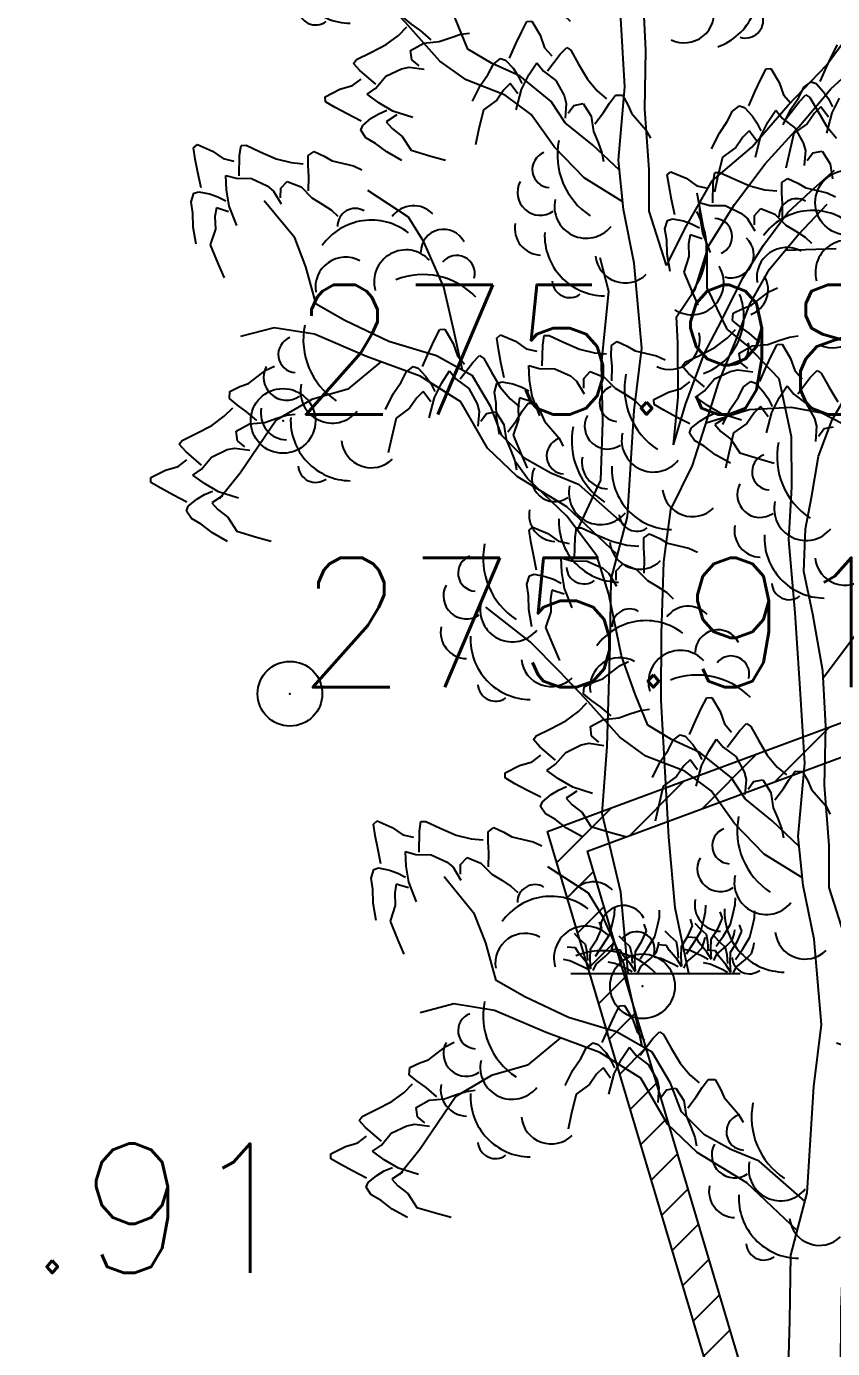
# Model space of a CAD drawing. Header units: millimetres. Extents: x 524954 to 526204, y 9523489 to 9524010.
# Drawn here: x 525640.99 to 525647.21, y 9523640.88 to 9523651.09 of the extents above; entities that cross this region are included whole.
import ezdxf

# ---------------------------------------------------------------- set-up
doc = ezdxf.new("R2010")
doc.units = ezdxf.units.MM
doc.header["$PDMODE"] = 32
doc.header["$PDSIZE"] = 0.5
doc.linetypes.add('ACAD_ISO12W100', pattern=[21, 12, -3, 0, -3, 0, -3])
for name, color, linetype in [('Arbre', 34, 'ACAD_ISO12W100'), ('Cloture', 7, 'Continuous'), ('Murs', 1, 'Continuous'), ('TopoAlt', 3, 'Continuous'), ('TOPOJIS', 7, 'Continuous')]:
    doc.layers.add(name, color=color, linetype=linetype)
doc.styles.add('Simplex 1.0', font='Simplex.shx', dxfattribs={"width": 0.99, "height": 1})

# ---------------------------------------------------------------- blocks, each defined once
blk = doc.blocks.new('TCPOINT M')
at = {"color": 0}
blk.add_point((0, 0), dxfattribs=at)
at = {"layer": 'TopoAlt', "style": 'Simplex 1.0', "width": 0.99}
blk.add_attdef('ALT', (0.15, 0.15), '', height=1, dxfattribs=at)
blk = doc.blocks.new('v088')
at = {"color": 3, "linetype": 'Continuous'}
for p, q in [((-0.024, 12.318), (0.016, 12.396)), ((-0.069, 12.224), (-0.024, 12.318)), ((-0.118, 12.113), (-0.069, 12.224)), ((-0.283, 11.991), (-0.243, 12.069)), ((-0.243, 12.069), (-0.188, 12.111)), ((-0.188, 12.111), (-0.15, 12.099)), ((-0.15, 12.099), (-0.092, 12.035)), ((-0.344, 11.901), (-0.283, 11.991)), ((-0.092, 12.035), (-0.054, 11.98)), ((-0.054, 11.98), (-0.022, 11.919)), ((-0.025, 11.872), (0.032, 11.984)), ((-0.403, 11.78), (-0.344, 11.901)), ((-0.162, 11.869), (-0.217, 11.788)), ((-0.112, 11.918), (-0.162, 11.869)), ((-0.054, 11.839), (-0.112, 11.918)), ((-0.066, 11.715), (-0.025, 11.872)), ((-0.217, 11.788), (-0.32, 11.714)), ((-0.32, 11.714), (-0.357, 11.558)), ((-0.357, 11.558), (-0.382, 11.444)), ((-1.299, 11.392), (-1.27, 11.417)), ((-1.285, 11.305), (-1.299, 11.392)), ((-1.27, 11.417), (-1.154, 11.366)), ((-1.154, 11.366), (-1.07, 11.309)), ((-0.943, 11.337), (-0.932, 11.411)), ((-0.932, 11.411), (-0.894, 11.412)), ((-0.894, 11.412), (-0.784, 11.361)), ((-0.784, 11.361), (-0.66, 11.307)), ((-0.413, 11.333), (-0.367, 11.365)), ((-0.367, 11.365), (-0.29, 11.329)), ((-1.266, 11.203), (-1.285, 11.305)), ((-1.07, 11.309), (-0.988, 11.29)), ((-0.947, 11.176), (-0.943, 11.337)), ((-0.66, 11.307), (-0.544, 11.278)), ((-0.544, 11.278), (-0.452, 11.27)), ((-0.413, 11.254), (-0.413, 11.333)), ((-0.408, 11.17), (-0.413, 11.254)), ((-0.29, 11.329), (-0.229, 11.292)), ((-0.229, 11.292), (-0.065, 11.254)), ((-0.065, 11.254), (0.001, 11.223)), ((-1.241, 11.084), (-1.266, 11.203)), ((-1.05, 11.179), (-0.971, 11.157)), ((-1.044, 11.067), (-1.05, 11.179)), ((-0.971, 11.157), (-0.851, 11.155)), ((-0.851, 11.155), (-0.73, 11.098)), ((-0.41, 11.061), (-0.408, 11.17)), ((-1.317, 10.975), (-1.297, 11.041)), ((-1.297, 11.041), (-1.259, 11.053)), ((-1.259, 11.053), (-1.174, 11.037)), ((-1.174, 11.037), (-1.111, 11.014)), ((-1.024, 10.943), (-1.044, 11.067)), ((-0.73, 11.098), (-0.682, 11.059)), ((-0.682, 11.059), (-0.622, 10.96)), ((-0.626, 11.08), (-0.576, 11.133)), ((-0.626, 11.006), (-0.626, 11.08)), ((-0.576, 11.133), (-0.468, 11.09)), ((-0.468, 11.09), (-0.384, 11.005)), ((-1.303, 10.889), (-1.317, 10.975)), ((-1.122, 10.929), (-1.134, 10.861)), ((-1.029, 10.899), (-1.122, 10.929)), ((-1.111, 11.014), (-1.05, 10.983)), ((-0.966, 10.792), (-1.024, 10.943)), ((-0.384, 11.005), (-0.307, 10.958)), ((-0.307, 10.958), (-0.234, 10.911)), ((-1.3, 10.78), (-1.303, 10.889)), ((-1.134, 10.861), (-1.131, 10.763)), ((-0.234, 10.911), (-0.184, 10.864)), ((-1.277, 10.647), (-1.3, 10.78)), ((-1.131, 10.763), (-1.171, 10.642)), ((-1.171, 10.642), (-1.109, 10.494)), ((-1.109, 10.494), (-1.063, 10.387)), ((-0.648, 10.385), (-0.514, 10.488)), ((-0.514, 10.488), (-0.448, 10.519)), ((-0.796, 10.268), (-0.791, 10.323)), ((-0.791, 10.323), (-0.715, 10.36)), ((-0.715, 10.36), (-0.648, 10.385)), ((-0.735, 10.218), (-0.796, 10.268)), ((-0.666, 10.169), (-0.735, 10.218)), ((-2.616, 10.132), (-2.587, 10.158)), ((-2.603, 10.046), (-2.616, 10.132)), ((-2.587, 10.158), (-2.471, 10.107)), ((-2.261, 10.077), (-2.249, 10.151)), ((-2.249, 10.151), (-2.211, 10.152)), ((-2.211, 10.152), (-2.101, 10.101)), ((-0.931, 10.06), (-0.836, 10.131)), ((-0.836, 10.131), (-0.771, 10.198)), ((-0.583, 10.098), (-0.666, 10.169)), ((-0.523, 10.083), (-0.438, 10.113)), ((-0.438, 10.113), (-0.356, 10.14)), ((-0.356, 10.14), (-0.287, 10.149)), ((-2.583, 9.943), (-2.603, 10.046)), ((-2.471, 10.107), (-2.388, 10.049)), ((-2.388, 10.049), (-2.306, 10.03)), ((-2.264, 9.917), (-2.261, 10.077)), ((-2.101, 10.101), (-1.977, 10.047)), ((-1.977, 10.047), (-1.862, 10.018)), ((-1.862, 10.018), (-1.769, 10.01)), ((-1.731, 9.995), (-1.73, 10.074)), ((-1.73, 10.074), (-1.685, 10.105)), ((-1.685, 10.105), (-1.608, 10.069)), ((-1.608, 10.069), (-1.547, 10.033)), ((-1.547, 10.033), (-1.382, 9.994)), ((-1.051, 9.998), (-0.931, 10.06)), ((-0.743, 10.015), (-0.642, 10.071)), ((-0.734, 9.943), (-0.743, 10.015)), ((-0.642, 10.071), (-0.523, 10.083)), ((-2.558, 9.824), (-2.583, 9.943)), ((-2.368, 9.919), (-2.288, 9.897)), ((-2.362, 9.808), (-2.368, 9.919)), ((-1.725, 9.911), (-1.731, 9.995)), ((-1.728, 9.802), (-1.725, 9.911)), ((-1.382, 9.994), (-1.316, 9.963)), ((-1.184, 9.915), (-1.161, 9.945)), ((-1.134, 9.859), (-1.184, 9.915)), ((-1.161, 9.945), (-1.051, 9.998)), ((-0.677, 9.896), (-0.734, 9.943)), ((-2.342, 9.683), (-2.362, 9.808)), ((-2.288, 9.897), (-2.168, 9.895)), ((-2.168, 9.895), (-2.047, 9.839)), ((-2.047, 9.839), (-2, 9.799)), ((-1.944, 9.746), (-1.943, 9.82)), ((-1.943, 9.82), (-1.893, 9.873)), ((-1.893, 9.873), (-1.786, 9.83)), ((-1.786, 9.83), (-1.702, 9.745)), ((-1.012, 9.755), (-1.134, 9.859)), ((-1.011, 9.724), (-0.934, 9.816)), ((-0.934, 9.816), (-0.814, 9.874)), ((-0.814, 9.874), (-0.753, 9.886)), ((-0.753, 9.886), (-0.639, 9.87)), ((-2.634, 9.715), (-2.614, 9.781)), ((-2.621, 9.629), (-2.634, 9.715)), ((-2.614, 9.781), (-2.576, 9.793)), ((-2.576, 9.793), (-2.492, 9.777)), ((-2.492, 9.777), (-2.428, 9.754)), ((-2.428, 9.754), (-2.368, 9.723)), ((-2, 9.799), (-1.94, 9.7)), ((-1.702, 9.745), (-1.624, 9.699)), ((-1.402, 9.657), (-1.289, 9.715)), ((-1.289, 9.715), (-1.192, 9.743)), ((-1.192, 9.743), (-1.125, 9.794)), ((-1.079, 9.676), (-1.011, 9.724)), ((-2.617, 9.52), (-2.621, 9.629)), ((-2.439, 9.669), (-2.451, 9.601)), ((-2.346, 9.639), (-2.439, 9.669)), ((-2.283, 9.532), (-2.342, 9.683)), ((-1.624, 9.699), (-1.552, 9.652)), ((-1.552, 9.652), (-1.502, 9.604)), ((-1.401, 9.619), (-1.402, 9.657)), ((-1.325, 9.574), (-1.401, 9.619)), ((-0.989, 9.611), (-1.079, 9.676)), ((-0.88, 9.547), (-0.989, 9.611)), ((-2.595, 9.387), (-2.617, 9.52)), ((-2.448, 9.503), (-2.488, 9.382)), ((-2.451, 9.601), (-2.448, 9.503)), ((-1.233, 9.524), (-1.325, 9.574)), ((-1.125, 9.469), (-1.233, 9.524)), ((-1.047, 9.49), (-0.989, 9.525)), ((-0.989, 9.525), (-0.927, 9.553)), ((-0.848, 9.516), (-0.931, 9.463)), ((-0.726, 9.498), (-0.88, 9.547)), ((-1.128, 9.398), (-1.113, 9.435)), ((-1.089, 9.341), (-1.128, 9.398)), ((-1.113, 9.435), (-1.047, 9.49)), ((-0.931, 9.463), (-0.885, 9.411)), ((-0.885, 9.411), (-0.807, 9.351)), ((-2.488, 9.382), (-2.427, 9.234)), ((-1.014, 9.297), (-1.089, 9.341)), ((-0.927, 9.231), (-1.014, 9.297)), ((-0.807, 9.351), (-0.739, 9.244)), ((-2.427, 9.234), (-2.38, 9.127)), ((-0.81, 9.165), (-0.927, 9.231)), ((-0.739, 9.244), (-0.586, 9.198)), ((-0.586, 9.198), (-0.473, 9.166)), ((-2.366, 8.647), (-2.337, 8.672)), ((-2.353, 8.56), (-2.366, 8.647)), ((-2.337, 8.672), (-2.221, 8.621)), ((-2.221, 8.621), (-2.138, 8.563)), ((-2.014, 8.431), (-2.011, 8.592)), ((-2.011, 8.592), (-1.999, 8.665)), ((-1.999, 8.665), (-1.961, 8.666)), ((-1.961, 8.666), (-1.851, 8.615)), ((-1.851, 8.615), (-1.727, 8.562)), ((-1.481, 8.509), (-1.48, 8.588)), ((-1.48, 8.588), (-1.435, 8.619)), ((-1.435, 8.619), (-1.357, 8.583)), ((-1.357, 8.583), (-1.297, 8.547)), ((-2.333, 8.457), (-2.353, 8.56)), ((-2.138, 8.563), (-2.056, 8.544)), ((-1.727, 8.562), (-1.612, 8.532)), ((-1.612, 8.532), (-1.519, 8.524)), ((-1.475, 8.425), (-1.481, 8.509)), ((-1.297, 8.547), (-1.132, 8.508)), ((-1.132, 8.508), (-1.066, 8.477)), ((-2.308, 8.338), (-2.333, 8.457)), ((-2.118, 8.433), (-2.038, 8.411)), ((-2.112, 8.322), (-2.118, 8.433)), ((-2.038, 8.411), (-1.918, 8.409)), ((-1.918, 8.409), (-1.797, 8.353)), ((-1.693, 8.334), (-1.643, 8.387)), ((-1.643, 8.387), (-1.536, 8.344)), ((-1.478, 8.316), (-1.475, 8.425)), ((-2.384, 8.23), (-2.364, 8.296)), ((-2.364, 8.296), (-2.326, 8.308)), ((-2.326, 8.308), (-2.242, 8.291)), ((-2.242, 8.291), (-2.178, 8.268)), ((-2.092, 8.197), (-2.112, 8.322)), ((-1.797, 8.353), (-1.75, 8.313)), ((-1.75, 8.313), (-1.69, 8.215)), ((-1.694, 8.261), (-1.693, 8.334)), ((-1.536, 8.344), (-1.452, 8.259)), ((-2.371, 8.143), (-2.384, 8.23)), ((-2.189, 8.184), (-2.201, 8.115)), ((-2.096, 8.154), (-2.189, 8.184)), ((-2.178, 8.268), (-2.118, 8.237)), ((-2.033, 8.047), (-2.092, 8.197)), ((-1.452, 8.259), (-1.374, 8.213)), ((-1.374, 8.213), (-1.302, 8.166)), ((-2.367, 8.034), (-2.371, 8.143)), ((-2.201, 8.115), (-2.198, 8.017)), ((-1.302, 8.166), (-1.252, 8.118)), ((-2.345, 7.902), (-2.367, 8.034)), ((-2.198, 8.017), (-2.238, 7.897)), ((-2.238, 7.897), (-2.177, 7.749)), ((-2.177, 7.749), (-2.13, 7.641)), ((-1.797, 7.5), (-1.663, 7.603)), ((-1.663, 7.603), (-1.598, 7.634)), ((-1.94, 7.438), (-1.864, 7.475)), ((-1.864, 7.475), (-1.797, 7.5)), ((-1.945, 7.383), (-1.94, 7.438)), ((-1.884, 7.333), (-1.945, 7.383)), ((-0.994, 7.353), (-0.955, 7.356)), ((-0.955, 7.356), (-0.891, 7.247)), ((-1.985, 7.246), (-1.92, 7.313)), ((-1.815, 7.284), (-1.884, 7.333)), ((-1.732, 7.213), (-1.815, 7.284)), ((-1.587, 7.228), (-1.505, 7.255)), ((-1.505, 7.255), (-1.436, 7.264)), ((-1.078, 7.18), (-1.034, 7.275)), ((-1.034, 7.275), (-0.994, 7.353)), ((-2.2, 7.113), (-2.081, 7.175)), ((-2.081, 7.175), (-1.985, 7.246)), ((-1.892, 7.13), (-1.791, 7.186)), ((-1.791, 7.186), (-1.672, 7.198)), ((-1.672, 7.198), (-1.587, 7.228)), ((-1.128, 7.069), (-1.078, 7.18)), ((-0.891, 7.247), (-0.858, 7.151)), ((-0.858, 7.151), (-0.802, 7.088)), ((-0.738, 7.1), (-0.686, 7.153)), ((-0.686, 7.153), (-0.654, 7.131)), ((-2.333, 7.03), (-2.31, 7.06)), ((-2.31, 7.06), (-2.2, 7.113)), ((-1.883, 7.058), (-1.892, 7.13)), ((-1.826, 7.011), (-1.883, 7.058)), ((-1.253, 7.025), (-1.198, 7.067)), ((-1.198, 7.067), (-1.16, 7.055)), ((-1.16, 7.055), (-1.101, 6.992)), ((-0.835, 6.972), (-0.738, 7.1)), ((-0.654, 7.131), (-0.595, 7.025)), ((-2.283, 6.974), (-2.333, 7.03)), ((-2.161, 6.87), (-2.283, 6.974)), ((-2.083, 6.931), (-1.963, 6.989)), ((-1.963, 6.989), (-1.902, 7.001)), ((-1.902, 7.001), (-1.788, 6.985)), ((-1.354, 6.857), (-1.293, 6.947)), ((-1.293, 6.947), (-1.253, 7.025)), ((-1.101, 6.992), (-1.063, 6.936)), ((-0.978, 6.941), (-0.918, 7.034)), ((-0.918, 7.034), (-0.866, 6.97)), ((-0.866, 6.97), (-0.77, 6.898)), ((-0.595, 7.025), (-0.526, 6.909)), ((0.813, 6.909), (0.853, 6.987)), ((0.853, 6.987), (0.891, 6.991)), ((0.891, 6.991), (0.955, 6.881)), ((-2.439, 6.83), (-2.342, 6.858)), ((-2.342, 6.858), (-2.275, 6.909)), ((-2.161, 6.839), (-2.083, 6.931)), ((-1.413, 6.737), (-1.354, 6.857)), ((-1.122, 6.874), (-1.172, 6.826)), ((-1.064, 6.795), (-1.122, 6.874)), ((-1.063, 6.936), (-1.032, 6.875)), ((-1.035, 6.828), (-0.978, 6.941)), ((-0.77, 6.898), (-0.705, 6.781)), ((-0.526, 6.909), (-0.45, 6.818)), ((0.768, 6.815), (0.813, 6.909)), ((0.955, 6.881), (0.989, 6.786)), ((-2.551, 6.772), (-2.439, 6.83)), ((-2.55, 6.734), (-2.551, 6.772)), ((-2.228, 6.791), (-2.161, 6.839)), ((-2.138, 6.726), (-2.228, 6.791)), ((-1.227, 6.745), (-1.33, 6.67)), ((-1.172, 6.826), (-1.227, 6.745)), ((-1.076, 6.671), (-1.035, 6.828)), ((-0.705, 6.781), (-0.69, 6.721)), ((-0.45, 6.818), (-0.379, 6.757)), ((-0.357, 6.722), (-0.31, 6.785)), ((-0.31, 6.785), (-0.255, 6.784)), ((-0.255, 6.784), (-0.214, 6.71)), ((0.719, 6.703), (0.768, 6.815)), ((0.989, 6.786), (1.044, 6.722)), ((1.108, 6.734), (1.161, 6.787)), ((1.161, 6.787), (1.192, 6.766)), ((1.192, 6.766), (1.252, 6.66)), ((-2.475, 6.689), (-2.55, 6.734)), ((-2.383, 6.639), (-2.475, 6.689)), ((-2.274, 6.584), (-2.383, 6.639)), ((-2.196, 6.606), (-2.138, 6.64)), ((-2.029, 6.662), (-2.138, 6.726)), ((-2.138, 6.64), (-2.076, 6.668)), ((-1.875, 6.613), (-2.029, 6.662)), ((-1.33, 6.67), (-1.367, 6.514)), ((-0.69, 6.721), (-0.699, 6.606)), ((-0.675, 6.646), (-0.632, 6.705)), ((-0.632, 6.705), (-0.56, 6.719)), ((-0.56, 6.719), (-0.498, 6.621)), ((-0.468, 6.564), (-0.402, 6.651)), ((-0.402, 6.651), (-0.357, 6.722)), ((-0.214, 6.71), (-0.186, 6.645)), ((-0.186, 6.645), (-0.075, 6.517)), ((0.554, 6.582), (0.594, 6.66)), ((0.594, 6.66), (0.649, 6.702)), ((0.649, 6.702), (0.686, 6.689)), ((0.686, 6.689), (0.745, 6.626)), ((0.868, 6.575), (0.929, 6.669)), ((0.929, 6.669), (0.98, 6.604)), ((1.011, 6.606), (1.108, 6.734)), ((1.252, 6.66), (1.321, 6.544)), ((-2.277, 6.513), (-2.262, 6.55)), ((-2.262, 6.55), (-2.196, 6.606)), ((-1.998, 6.632), (-2.08, 6.578)), ((-2.08, 6.578), (-2.034, 6.526)), ((-0.498, 6.621), (-0.48, 6.503)), ((0.493, 6.492), (0.554, 6.582)), ((0.745, 6.626), (0.783, 6.571)), ((0.783, 6.571), (0.814, 6.51)), ((0.811, 6.463), (0.868, 6.575)), ((0.98, 6.604), (1.076, 6.532)), ((1.321, 6.544), (1.397, 6.452)), ((-2.238, 6.456), (-2.277, 6.513)), ((-2.163, 6.412), (-2.238, 6.456)), ((-2.034, 6.526), (-1.957, 6.466)), ((-1.957, 6.466), (-1.888, 6.359)), ((-1.367, 6.514), (-1.392, 6.4)), ((-0.48, 6.503), (-0.444, 6.419)), ((-0.075, 6.517), (-0.04, 6.453)), ((0.433, 6.371), (0.493, 6.492)), ((0.675, 6.46), (0.62, 6.379)), ((0.724, 6.509), (0.675, 6.46)), ((0.782, 6.43), (0.724, 6.509)), ((0.771, 6.306), (0.811, 6.463)), ((1.076, 6.532), (1.141, 6.416)), ((-3.568, 6.377), (-3.539, 6.402)), ((-3.555, 6.29), (-3.568, 6.377)), ((-3.539, 6.402), (-3.423, 6.351)), ((-3.423, 6.351), (-3.34, 6.294)), ((-3.213, 6.322), (-3.201, 6.396)), ((-3.201, 6.396), (-3.163, 6.397)), ((-3.163, 6.397), (-3.053, 6.346)), ((-3.053, 6.346), (-2.929, 6.292)), ((-2.682, 6.318), (-2.637, 6.35)), ((-2.637, 6.35), (-2.56, 6.314)), ((-2.076, 6.346), (-2.163, 6.412)), ((-1.959, 6.28), (-2.076, 6.346)), ((-1.888, 6.359), (-1.735, 6.313)), ((-0.444, 6.419), (-0.414, 6.339)), ((-0.414, 6.339), (-0.401, 6.271)), ((0.62, 6.379), (0.516, 6.305)), ((1.141, 6.416), (1.157, 6.356)), ((1.157, 6.356), (1.147, 6.241)), ((1.171, 6.28), (1.215, 6.339)), ((1.215, 6.339), (1.286, 6.353)), ((1.286, 6.353), (1.348, 6.255)), ((-3.535, 6.188), (-3.555, 6.29)), ((-3.34, 6.294), (-3.258, 6.275)), ((-3.216, 6.161), (-3.213, 6.322)), ((-2.929, 6.292), (-2.814, 6.263)), ((-2.814, 6.263), (-2.721, 6.255)), ((-2.683, 6.24), (-2.682, 6.318)), ((-2.677, 6.155), (-2.683, 6.24)), ((-2.56, 6.314), (-2.499, 6.278)), ((-2.499, 6.278), (-2.334, 6.239)), ((-2.334, 6.239), (-2.268, 6.208)), ((-1.735, 6.313), (-1.622, 6.281)), ((0.516, 6.305), (0.479, 6.149)), ((1.348, 6.255), (1.367, 6.137)), ((-3.51, 6.069), (-3.535, 6.188)), ((-3.32, 6.164), (-3.24, 6.142)), ((-3.314, 6.053), (-3.32, 6.164)), ((-3.24, 6.142), (-3.121, 6.14)), ((-3.121, 6.14), (-2.999, 6.083)), ((-2.68, 6.046), (-2.677, 6.155)), ((0.479, 6.149), (0.454, 6.035)), ((-3.566, 6.026), (-3.528, 6.038)), ((-3.528, 6.038), (-3.444, 6.022)), ((-3.294, 5.928), (-3.314, 6.053)), ((-2.999, 6.083), (-2.952, 6.044)), ((-2.952, 6.044), (-2.892, 5.945)), ((-2.896, 5.991), (-2.895, 6.065)), ((-2.895, 6.065), (-2.845, 6.118)), ((-2.845, 6.118), (-2.738, 6.075)), ((-2.738, 6.075), (-2.654, 5.99)), ((-3.586, 5.96), (-3.566, 6.026)), ((-3.573, 5.874), (-3.586, 5.96)), ((-3.444, 6.022), (-3.38, 5.999)), ((-3.38, 5.999), (-3.32, 5.968)), ((-3.235, 5.777), (-3.294, 5.928)), ((-2.654, 5.99), (-2.576, 5.943)), ((-2.576, 5.943), (-2.504, 5.896)), ((-3.57, 5.765), (-3.573, 5.874)), ((-3.392, 5.914), (-3.403, 5.846)), ((-3.403, 5.846), (-3.4, 5.748)), ((-3.298, 5.884), (-3.392, 5.914)), ((-2.504, 5.896), (-2.454, 5.849)), ((-3.547, 5.632), (-3.57, 5.765)), ((-3.4, 5.748), (-3.44, 5.627)), ((-3.44, 5.627), (-3.379, 5.479)), ((-3.379, 5.479), (-3.332, 5.372)), ((-1.707, 4.895), (-1.667, 4.973)), ((-1.667, 4.973), (-1.628, 4.976)), ((-1.628, 4.976), (-1.564, 4.867)), ((-1.751, 4.8), (-1.707, 4.895)), ((-1.564, 4.867), (-1.531, 4.771)), ((0.899, 4.779), (0.939, 4.857)), ((0.939, 4.857), (0.978, 4.861)), ((0.978, 4.861), (1.042, 4.751)), ((-1.801, 4.689), (-1.751, 4.8)), ((-1.531, 4.771), (-1.475, 4.707)), ((-1.508, 4.592), (-1.411, 4.72)), ((-1.411, 4.72), (-1.359, 4.773)), ((-1.359, 4.773), (-1.327, 4.751)), ((-1.327, 4.751), (-1.268, 4.645)), ((0.855, 4.685), (0.899, 4.779)), ((1.042, 4.751), (1.075, 4.656)), ((-3.143, 4.557), (-3.01, 4.66)), ((-3.01, 4.66), (-2.944, 4.692)), ((-1.966, 4.567), (-1.926, 4.645)), ((-1.926, 4.645), (-1.871, 4.687)), ((-1.871, 4.687), (-1.833, 4.675)), ((-1.833, 4.675), (-1.774, 4.612)), ((-1.774, 4.612), (-1.736, 4.556)), ((-1.651, 4.561), (-1.591, 4.654)), ((-1.591, 4.654), (-1.539, 4.59)), ((-1.268, 4.645), (-1.199, 4.529)), ((0.805, 4.573), (0.855, 4.685)), ((1.075, 4.656), (1.131, 4.592)), ((1.098, 4.476), (1.195, 4.604)), ((1.195, 4.604), (1.247, 4.657)), ((1.247, 4.657), (1.279, 4.636)), ((1.279, 4.636), (1.338, 4.53)), ((-3.291, 4.441), (-3.287, 4.496)), ((-3.287, 4.496), (-3.21, 4.533)), ((-3.21, 4.533), (-3.143, 4.557)), ((-2.027, 4.477), (-1.966, 4.567)), ((-1.736, 4.556), (-1.705, 4.495)), ((-1.708, 4.448), (-1.651, 4.561)), ((-1.539, 4.59), (-1.443, 4.518)), ((-1.443, 4.518), (-1.378, 4.401)), ((-1.199, 4.529), (-1.123, 4.438)), ((0.64, 4.452), (0.68, 4.53)), ((0.68, 4.53), (0.735, 4.572)), ((0.735, 4.572), (0.773, 4.559)), ((0.773, 4.559), (0.832, 4.496)), ((0.832, 4.496), (0.87, 4.441)), ((0.955, 4.445), (1.015, 4.539)), ((1.015, 4.539), (1.067, 4.474)), ((1.338, 4.53), (1.407, 4.414)), ((-3.23, 4.39), (-3.291, 4.441)), ((-2.086, 4.357), (-2.027, 4.477)), ((-1.845, 4.445), (-1.9, 4.365)), ((-1.795, 4.494), (-1.845, 4.445)), ((-1.737, 4.415), (-1.795, 4.494)), ((-1.749, 4.291), (-1.708, 4.448)), ((-1.378, 4.401), (-1.363, 4.341)), ((-1.123, 4.438), (-1.052, 4.377)), ((-1.03, 4.342), (-0.984, 4.405)), ((-0.984, 4.405), (-0.928, 4.404)), ((-0.928, 4.404), (-0.887, 4.33)), ((0.579, 4.362), (0.64, 4.452)), ((0.87, 4.441), (0.901, 4.38)), ((0.898, 4.333), (0.955, 4.445)), ((1.067, 4.474), (1.163, 4.402)), ((1.163, 4.402), (1.228, 4.286)), ((-3.427, 4.233), (-3.331, 4.304)), ((-3.331, 4.304), (-3.266, 4.37)), ((-3.162, 4.341), (-3.23, 4.39)), ((-3.079, 4.271), (-3.162, 4.341)), ((-2.933, 4.286), (-2.851, 4.312)), ((-2.851, 4.312), (-2.783, 4.321)), ((-2.003, 4.29), (-2.04, 4.134)), ((-1.9, 4.365), (-2.003, 4.29)), ((-1.363, 4.341), (-1.372, 4.226)), ((-1.349, 4.266), (-1.305, 4.325)), ((-1.305, 4.325), (-1.233, 4.338)), ((-1.233, 4.338), (-1.171, 4.241)), ((-1.075, 4.271), (-1.03, 4.342)), ((-0.887, 4.33), (-0.859, 4.265)), ((0.52, 4.241), (0.579, 4.362)), ((0.761, 4.33), (0.706, 4.249)), ((0.811, 4.379), (0.761, 4.33)), ((0.869, 4.3), (0.811, 4.379)), ((0.857, 4.176), (0.898, 4.333)), ((-3.547, 4.171), (-3.427, 4.233)), ((-3.239, 4.188), (-3.137, 4.244)), ((-3.137, 4.244), (-3.019, 4.255)), ((-3.019, 4.255), (-2.933, 4.286)), ((-1.171, 4.241), (-1.153, 4.123)), ((-1.141, 4.184), (-1.075, 4.271)), ((-0.859, 4.265), (-0.748, 4.137)), ((0.706, 4.249), (0.603, 4.175)), ((1.228, 4.286), (1.243, 4.226)), ((1.243, 4.226), (1.234, 4.11)), ((1.258, 4.15), (1.301, 4.209)), ((1.301, 4.209), (1.373, 4.223)), ((-3.679, 4.087), (-3.656, 4.117)), ((-3.629, 4.032), (-3.679, 4.087)), ((-3.656, 4.117), (-3.547, 4.171)), ((-3.229, 4.115), (-3.239, 4.188)), ((-3.172, 4.068), (-3.229, 4.115)), ((-2.04, 4.134), (-2.065, 4.02)), ((-1.153, 4.123), (-1.118, 4.039)), ((-0.748, 4.137), (-0.713, 4.073)), ((0.603, 4.175), (0.566, 4.019)), ((-3.507, 3.927), (-3.629, 4.032)), ((-3.507, 3.896), (-3.43, 3.988)), ((-3.43, 3.988), (-3.309, 4.046)), ((-3.309, 4.046), (-3.249, 4.058)), ((-3.249, 4.058), (-3.134, 4.042)), ((-1.118, 4.039), (-1.087, 3.959)), ((0.566, 4.019), (0.541, 3.904)), ((-3.898, 3.83), (-3.785, 3.887)), ((-3.785, 3.887), (-3.688, 3.915)), ((-3.688, 3.915), (-3.621, 3.967)), ((-3.574, 3.849), (-3.507, 3.896)), ((-1.087, 3.959), (-1.074, 3.891)), ((-3.897, 3.791), (-3.898, 3.83)), ((-3.821, 3.747), (-3.897, 3.791)), ((-3.484, 3.783), (-3.574, 3.849)), ((-3.375, 3.72), (-3.484, 3.783)), ((-3.729, 3.697), (-3.821, 3.747)), ((-3.621, 3.641), (-3.729, 3.697)), ((-3.542, 3.663), (-3.485, 3.698)), ((-3.485, 3.698), (-3.422, 3.725)), ((-3.344, 3.689), (-3.426, 3.635)), ((-3.221, 3.67), (-3.375, 3.72)), ((-3.623, 3.571), (-3.609, 3.608)), ((-3.609, 3.608), (-3.542, 3.663)), ((-3.426, 3.635), (-3.38, 3.583)), ((-3.38, 3.583), (-3.303, 3.524)), ((-3.585, 3.514), (-3.623, 3.571)), ((-3.509, 3.469), (-3.585, 3.514)), ((-3.303, 3.524), (-3.234, 3.416)), ((-3.423, 3.403), (-3.509, 3.469)), ((-3.306, 3.337), (-3.423, 3.403)), ((-3.234, 3.416), (-3.081, 3.37)), ((-3.081, 3.37), (-2.968, 3.339)), ((0.385, 0.474), (0.387, 0.526)), ((0.603, 0.474), (0.615, 0.531)), ((0.615, 0.531), (0.618, 0.584)), ((-0.329, 0.397), (-0.317, 0.454)), ((-0.317, 0.454), (-0.315, 0.507)), ((0.017, 0.377), (0.029, 0.435)), ((0.029, 0.435), (0.031, 0.488)), ((0.286, 0.368), (0.269, 0.418)), ((0.349, 0.322), (0.373, 0.416)), ((0.373, 0.416), (0.385, 0.474)), ((0.481, 0.344), (0.517, 0.426)), ((0.517, 0.426), (0.5, 0.476)), ((0.579, 0.38), (0.603, 0.474)), ((0.752, 0.373), (0.765, 0.43)), ((0.765, 0.43), (0.767, 0.483)), ((-0.587, 0.264), (-0.627, 0.308)), ((-0.452, 0.267), (-0.416, 0.349)), ((-0.416, 0.349), (-0.433, 0.399)), ((-0.353, 0.303), (-0.329, 0.397)), ((-0.106, 0.248), (-0.07, 0.329)), ((-0.07, 0.329), (-0.087, 0.38)), ((-0.007, 0.284), (0.017, 0.377)), ((0.115, 0.284), (0.075, 0.327)), ((0.25, 0.286), (0.286, 0.368)), ((0.293, 0.233), (0.349, 0.322)), ((0.346, 0.341), (0.305, 0.385)), ((0.392, 0.301), (0.346, 0.341)), ((0.43, 0.264), (0.481, 0.344)), ((0.524, 0.291), (0.579, 0.38)), ((0.606, 0.303), (0.613, 0.337)), ((0.63, 0.243), (0.666, 0.325)), ((0.666, 0.325), (0.649, 0.375)), ((0.728, 0.279), (0.752, 0.373)), ((-0.541, 0.224), (-0.587, 0.264)), ((-0.529, 0.166), (-0.541, 0.224)), ((-0.502, 0.188), (-0.452, 0.267)), ((-0.464, 0.132), (-0.409, 0.214)), ((-0.409, 0.214), (-0.353, 0.303)), ((-0.341, 0.178), (-0.327, 0.226)), ((-0.327, 0.226), (-0.32, 0.26)), ((-0.24, 0.245), (-0.281, 0.288)), ((-0.195, 0.204), (-0.24, 0.245)), ((-0.183, 0.147), (-0.195, 0.204)), ((-0.156, 0.168), (-0.106, 0.248)), ((-0.063, 0.195), (-0.007, 0.284)), ((0.005, 0.159), (0.019, 0.207)), ((0.019, 0.207), (0.026, 0.24)), ((0.084, 0.216), (0.019, 0.221)), ((0.106, 0.178), (0.084, 0.216)), ((0.161, 0.243), (0.115, 0.284)), ((0.173, 0.185), (0.161, 0.243)), ((0.197, 0.125), (0.2, 0.207)), ((0.2, 0.207), (0.25, 0.286)), ((0.238, 0.151), (0.293, 0.233)), ((0.315, 0.274), (0.25, 0.279)), ((0.337, 0.236), (0.315, 0.274)), ((0.397, 0.163), (0.337, 0.236)), ((0.361, 0.197), (0.375, 0.245)), ((0.375, 0.245), (0.382, 0.279)), ((0.404, 0.243), (0.392, 0.301)), ((0.409, 0.175), (0.404, 0.243)), ((0.428, 0.183), (0.43, 0.264)), ((0.495, 0.24), (0.454, 0.284)), ((0.469, 0.209), (0.524, 0.291)), ((0.474, 0.149), (0.546, 0.209)), ((0.541, 0.2), (0.495, 0.24)), ((0.546, 0.209), (0.591, 0.255)), ((0.579, 0.163), (0.63, 0.243)), ((0.591, 0.255), (0.606, 0.303)), ((0.673, 0.19), (0.728, 0.279)), ((0.755, 0.202), (0.762, 0.236)), ((-0.661, 0.096), (-0.712, 0.106)), ((-0.618, 0.197), (-0.683, 0.202)), ((-0.596, 0.159), (-0.618, 0.197)), ((-0.536, 0.087), (-0.596, 0.159)), ((-0.524, 0.099), (-0.529, 0.166)), ((-0.505, 0.106), (-0.502, 0.188)), ((-0.5, 0.036), (-0.505, 0.106)), ((-0.459, 0.072), (-0.387, 0.132)), ((-0.387, 0.132), (-0.341, 0.178)), ((-0.272, 0.178), (-0.337, 0.183)), ((-0.25, 0.139), (-0.272, 0.178)), ((-0.19, 0.067), (-0.25, 0.139)), ((-0.178, 0.079), (-0.183, 0.147)), ((-0.159, 0.087), (-0.156, 0.168)), ((-0.118, 0.113), (-0.063, 0.195)), ((-0.113, 0.053), (-0.041, 0.113)), ((-0.041, 0.113), (0.005, 0.159)), ((0.041, 0.115), (-0.01, 0.125)), ((0.135, 0.072), (0.041, 0.115)), ((0.166, 0.106), (0.106, 0.178)), ((0.202, 0.05), (0.166, 0.106)), ((0.178, 0.118), (0.173, 0.185)), ((0.202, 0.055), (0.197, 0.125)), ((0.272, 0.173), (0.221, 0.183)), ((0.243, 0.091), (0.315, 0.151)), ((0.365, 0.13), (0.272, 0.173)), ((0.315, 0.151), (0.361, 0.197)), ((0.406, 0.108), (0.365, 0.13)), ((0.433, 0.108), (0.397, 0.163)), ((0.464, 0.173), (0.399, 0.178)), ((0.433, 0.113), (0.428, 0.183)), ((0.45, 0.099), (0.474, 0.149)), ((0.486, 0.135), (0.464, 0.173)), ((0.546, 0.063), (0.486, 0.135)), ((0.553, 0.142), (0.541, 0.2)), ((0.558, 0.075), (0.553, 0.142)), ((0.577, 0.082), (0.579, 0.163)), ((0.618, 0.108), (0.673, 0.19)), ((0.623, 0.048), (0.695, 0.108)), ((0.695, 0.108), (0.74, 0.154)), ((0.74, 0.154), (0.755, 0.202)), ((-0.567, 0.053), (-0.661, 0.096)), ((-0.527, 0.031), (-0.567, 0.053)), ((-0.5, 0.031), (-0.536, 0.087)), ((-0.483, 0.022), (-0.459, 0.072)), ((-0.315, 0.077), (-0.365, 0.087)), ((-0.221, 0.034), (-0.315, 0.077)), ((-0.18, 0.012), (-0.221, 0.034)), ((-0.154, 0.012), (-0.19, 0.067)), ((-0.154, 0.017), (-0.159, 0.087)), ((-0.137, 0.002), (-0.113, 0.053)), ((0.175, 0.05), (0.135, 0.072)), ((0.219, 0.041), (0.243, 0.091)), ((0.421, 0.072), (0.37, 0.082)), ((0.514, 0.029), (0.421, 0.072)), ((0.555, 0.007), (0.514, 0.029)), ((0.582, 0.007), (0.546, 0.063)), ((0.582, 0.012), (0.577, 0.082)), ((0.599, -0.002), (0.623, 0.048))]:
    blk.add_line(p, q, dxfattribs=at)
at = {"linetype": 'Continuous'}
for p, q in [((-0.991, 10.831), (-1.069, 11.252)), ((-0.991, 10.52), (-0.991, 10.831)), ((-1.749, 10.491), (-1.817, 10.751)), ((-1.806, 9.931), (-1.749, 10.491)), ((-0.835, 10.2), (-0.991, 10.52)), ((-0.683, 10.078), (-0.835, 10.2)), ((-0.435, 9.816), (-0.683, 10.078)), ((-1.797, 9.483), (-1.806, 9.931)), ((-0.339, 9.37), (-0.435, 9.816)), ((-0.025, 9.501), (0.168, 9.829)), ((-0.131, 9.219), (-0.025, 9.501)), ((-1.812, 9.035), (-1.797, 9.483)), ((-0.337, 8.979), (-0.339, 9.37)), ((-0.186, 8.901), (-0.131, 9.219)), ((-2.378, 9.048), (-2.474, 9.177)), ((-2.074, 8.756), (-2.378, 9.048)), ((-1.992, 8.647), (-1.812, 9.035)), ((-0.36, 8.574), (-0.337, 8.979)), ((-0.231, 8.658), (-0.186, 8.901)), ((-1.843, 8.45), (-2.074, 8.756)), ((-0.243, 8.328), (-0.231, 8.658)), ((-0.311, 8.009), (-0.36, 8.574)), ((-1.75, 8.153), (-1.843, 8.45)), ((-0.174, 8), (-0.243, 8.328)), ((-1.653, 7.676), (-1.75, 8.153)), ((-2.358, 7.786), (-2.7, 8.052)), ((-0.274, 7.463), (-0.311, 8.009)), ((-0.096, 7.56), (-0.174, 8)), ((-0.093, 7.509), (0.262, 7.984)), ((-2.129, 7.554), (-2.358, 7.786)), ((-1.547, 7.38), (-1.653, 7.676)), ((-0.075, 7.131), (-0.096, 7.56)), ((-1.932, 7.347), (-2.129, 7.554)), ((-0.237, 6.848), (-0.274, 7.463)), ((-1.449, 7.14), (-1.547, 7.38)), ((-1.665, 7.048), (-1.932, 7.347)), ((1.321, 7.017), (1.442, 7.181)), ((-1.463, 6.903), (-1.665, 7.048)), ((-1.266, 7.031), (-1.449, 7.14)), ((-0.084, 6.677), (-0.075, 7.131)), ((-1.047, 6.93), (-1.266, 7.031)), ((1.023, 6.706), (1.321, 7.017)), ((1.356, 6.837), (1.575, 7.035)), ((-1.162, 6.785), (-1.463, 6.903)), ((-0.806, 6.736), (-1.047, 6.93)), ((-0.287, 6.281), (-0.237, 6.848)), ((-0.96, 6.634), (-1.162, 6.785)), ((1.107, 6.54), (1.356, 6.837)), ((-0.697, 6.571), (-0.806, 6.736)), ((-0.049, 6.211), (-0.084, 6.677)), ((0.743, 6.383), (1.023, 6.706)), ((-0.78, 6.382), (-0.96, 6.634)), ((-0.488, 6.401), (-0.697, 6.571)), ((0.846, 6.255), (1.107, 6.54)), ((-0.551, 6.145), (-0.78, 6.382)), ((-0.279, 6.204), (-0.488, 6.401)), ((0.438, 6.122), (0.743, 6.383)), ((-0.248, 5.902), (-0.287, 6.281)), ((0.61, 5.939), (0.846, 6.255)), ((-0.254, 5.961), (-0.551, 6.145)), ((-0.049, 5.888), (-0.049, 6.211)), ((1.198, 6.044), (1.381, 6.204)), ((-1.907, 5.843), (-2.222, 6.048)), ((0.24, 5.776), (0.438, 6.122)), ((1.021, 5.879), (1.198, 6.044)), ((-2.787, 5.681), (-3.023, 5.969)), ((0.411, 5.624), (0.61, 5.939)), ((1.1, 5.706), (1.325, 5.941)), ((-1.791, 5.652), (-1.907, 5.843)), ((-0.165, 5.487), (-0.248, 5.902)), ((0.085, 5.468), (-0.049, 5.888)), ((0.834, 5.626), (1.021, 5.879)), ((0.085, 5.468), (0.24, 5.776)), ((-2.701, 5.459), (-2.787, 5.681)), ((-1.635, 5.301), (-1.791, 5.652)), ((0.306, 5.286), (0.411, 5.624)), ((0.671, 5.368), (0.834, 5.626)), ((0.881, 5.441), (1.1, 5.706)), ((1.001, 5.586), (1.394, 5.601)), ((-2.621, 5.169), (-2.701, 5.459)), ((-0.107, 4.829), (-0.165, 5.487)), ((0.731, 5.176), (0.881, 5.441)), ((0.51, 5.041), (0.671, 5.368)), ((-1.559, 4.967), (-1.635, 5.301)), ((0.161, 5.071), (0.306, 5.286)), ((-2.4, 5.043), (-2.621, 5.169)), ((0.619, 4.888), (0.731, 5.176)), ((-2.061, 4.882), (-2.4, 5.043)), ((0.172, 4.872), (0.161, 5.071)), ((0.379, 4.79), (0.51, 5.041)), ((-2.946, 4.988), (-3.206, 4.92)), ((-2.634, 4.938), (-2.946, 4.988)), ((-2.233, 4.766), (-2.634, 4.938)), ((-1.492, 4.659), (-1.559, 4.967)), ((-1.692, 4.771), (-2.061, 4.882)), ((-0.166, 4.349), (-0.107, 4.829)), ((0.174, 4.45), (0.172, 4.872)), ((0.489, 4.568), (0.619, 4.888)), ((-2.123, 4.725), (-2.377, 4.514)), ((-1.819, 4.613), (-2.233, 4.766)), ((-1.415, 4.615), (-1.692, 4.771)), ((0.231, 4.395), (0.379, 4.79)), ((-1.504, 4.415), (-1.819, 4.613)), ((-1.273, 4.376), (-1.415, 4.615)), ((-2.377, 4.514), (-2.655, 4.434)), ((0.384, 4.23), (0.489, 4.568)), ((-2.655, 4.434), (-2.931, 4.273)), ((-1.298, 4.058), (-1.504, 4.415)), ((0.138, 4.082), (0.174, 4.45)), ((0.138, 4.082), (0.231, 4.395)), ((-1.188, 4.154), (-1.273, 4.376)), ((-0.217, 3.527), (-0.166, 4.349)), ((0.391, 4.253), (0.724, 4.355)), ((0.724, 4.355), (1.047, 4.375)), ((1.047, 4.375), (1.284, 4.33)), ((1.284, 4.33), (1.655, 4.138)), ((-2.931, 4.273), (-3.209, 3.863)), ((0.285, 3.923), (0.384, 4.23)), ((-1.01, 3.977), (-1.188, 4.154)), ((-1.069, 3.839), (-1.298, 4.058)), ((-0.808, 3.863), (-1.01, 3.977)), ((0.118, 3.584), (0.285, 3.923)), ((-3.209, 3.863), (-3.367, 3.667)), ((-0.685, 3.605), (-1.069, 3.839)), ((-0.589, 3.774), (-0.808, 3.863)), ((-0.234, 3.461), (-0.589, 3.774)), ((-0.294, 3.234), (-0.685, 3.605)), ((0.064, 3.179), (0.118, 3.584)), ((-0.344, 3.046), (-0.217, 3.527)), ((0.045, 2.625), (0.064, 3.179)), ((-0.352, 2.542), (-0.344, 3.046)), ((0.043, 2.109), (0.045, 2.625)), ((-0.373, 1.752), (-0.352, 2.542)), ((0.102, 1.053), (0.043, 2.109)), ((-0.412, 1.235), (-0.373, 1.752)), ((-0.268, 0.628), (-0.412, 1.235)), ((0.151, 0.506), (0.102, 1.053)), ((-0.213, 0), (-0.268, 0.628)), ((0.256, 0), (0.151, 0.506)), ((-0.654, 0), (0.654, 0))]:
    blk.add_line(p, q, dxfattribs=at)
at = {"color": 3, "linetype": 'Continuous'}
for centre, major_axis, start_param, end_param in [((-0.3, 11.072), (0.0964, 0.0964), 0.254619, 2.377018), ((-0.176, 10.651), (0.33, 0.33), 0.12682, 1.733702), ((-0.376, 10.6), (0.164, 0.164), 0.282297, 2.520721), ((0.091, 10.641), (0.174, 0.174), 6.236163, 8.918901), ((-1.063, 9.743), (0.4, 0.4), 2.158504, 3.344219), ((-1.682, 9.628), (-0.099, 0.099), -0.421529, 2.292047), ((-1.76, 9.451), (-0.125, 0.125), 0.293965, 2.957824), ((-1.405, 9.343), (0.174, 0.174), 2.133893, 4.816631), ((0.115, 9.214), (-0.4, 0.4), 0.587708, 1.773422), ((-1.753, 9.172), (-0.145, 0.145), 0.590553, 2.325666), ((-0.504, 9.099), (0.099, 0.099), 1.149268, 3.862844), ((-1.26, 9.119), (0.33, 0.33), 2.307735, 3.914618), ((-0.582, 8.923), (0.125, 0.125), 1.864761, 4.52862), ((-1.104, 8.984), (0.164, 0.164), 2.463212, 4.701636), ((-0.227, 8.814), (0.174, 0.174), 2.133893, 4.816631), ((-1.534, 8.776), (0.0964, 0.0964), 2.435534, 4.557933), ((-0.575, 8.644), (0.145, 0.145), 2.161349, 3.896462), ((-0.082, 8.59), (0.33, 0.33), 2.307735, 3.914618), ((-2.155, 8.43), (0.4, 0.4), 2.158504, 3.344219), ((-2.774, 8.316), (-0.099, 0.099), -0.421529, 2.292047), ((0.074, 8.455), (0.164, 0.164), 2.463212, 4.701636), ((-2.851, 8.139), (-0.125, 0.125), 0.293965, 2.957824), ((-0.356, 8.247), (0.0964, 0.0964), 2.435534, 4.557933), ((-2.497, 8.031), (0.174, 0.174), 2.133893, 4.816631), ((-1.589, 7.903), (0.0964, 0.0964), 0.254619, 2.377018), ((-1.138, 7.855), (-0.145, 0.145), 4.692823, 6.427936), ((-2.844, 7.86), (-0.145, 0.145), 0.590553, 2.325666), ((-1.464, 7.482), (0.33, 0.33), 0.12682, 1.733702), ((-0.906, 7.701), (0.125, 0.125), 5.967031, 8.63089), ((-2.352, 7.806), (0.33, 0.33), 2.307735, 3.914618), ((0.326, 7.599), (0.33, 0.33), 4.265936, 5.872819), ((-1.664, 7.431), (-0.164, 0.164), -1.288499, 0.949924), ((-1.198, 7.473), (-0.174, 0.174), 4.665366, 7.348105), ((-0.805, 7.536), (-0.099, 0.099), 3.680741, 6.394318), ((-2.195, 7.672), (0.164, 0.164), 2.463212, 4.701636), ((-1.066, 6.963), (-0.4, 0.4), 4.689978, 5.875693), ((0.221, 7.421), (0.164, 0.164), 3.478918, 5.717341), ((-2.625, 7.463), (0.0964, 0.0964), 2.435534, 4.557933), ((0.695, 7.362), (-0.0964, 0.0964), 2.051824, 4.174223), ((-0.193, 6.324), (-0.4, 0.4), 0.587708, 1.773422), ((-0.812, 6.21), (-0.099, 0.099), -0.421529, 2.292047), ((-0.89, 6.033), (0.125, 0.125), 1.864761, 4.52862), ((-1.869, 5.725), (0.145, 0.145), 6.263619, 7.998733), ((-0.535, 5.925), (0.174, 0.174), 2.133893, 4.816631), ((-2.195, 5.352), (0.33, 0.33), 0.12682, 1.733702), ((-2.32, 5.773), (0.0964, 0.0964), 0.254619, 2.377018), ((-0.172, 5.602), (0.4, 0.4), 4.836335, 6.022049), ((0.452, 5.692), (0.099, 0.099), 4.31771, 7.031286), ((-1.637, 5.571), (-0.125, 0.125), 4.396235, 7.060094), ((-0.882, 5.754), (-0.145, 0.145), 0.590553, 2.325666), ((-0.39, 5.7), (0.33, 0.33), 2.307735, 3.914618), ((0.582, 5.55), (0.125, 0.125), 3.651933, 6.315792), ((-2.395, 5.301), (-0.164, 0.164), -1.288499, 0.949924), ((-1.928, 5.343), (0.174, 0.174), 6.236163, 8.918901), ((-1.536, 5.406), (0.099, 0.099), 5.251538, 7.965114), ((-0.234, 5.566), (-0.164, 0.164), 0.892416, 3.130839), ((-1.797, 4.833), (0.4, 0.4), 6.260774, 7.446489), ((0.28, 5.334), (0.174, 0.174), 3.363922, 6.046661), ((-0.663, 5.357), (0.0964, 0.0964), 2.435534, 4.557933), ((0.664, 5.283), (-0.145, 0.145), 2.713295, 4.448408), ((0.215, 5.075), (-0.33, 0.33), 2.69514, 4.302022), ((1.37, 5.065), (-0.164, 0.164), 1.908121, 4.146545), ((-2.155, 4.896), (-0.4, 0.4), 0.587708, 1.773422), ((-2.774, 4.781), (-0.099, 0.099), -0.421529, 2.292047), ((0.11, 4.897), (-0.164, 0.164), 1.908121, 4.146545), ((0.584, 4.837), (0.0964, 0.0964), 3.62262, 5.745019), ((-2.851, 4.605), (-0.125, 0.125), 0.293965, 2.957824), ((-2.497, 4.497), (0.174, 0.174), 2.133893, 4.816631), ((-2.844, 4.326), (-0.145, 0.145), 0.590553, 2.325666), ((-2.352, 4.272), (0.33, 0.33), 2.307735, 3.914618), ((-0.082, 4.112), (0.4, 0.4), 2.158504, 3.344219), ((-2.195, 4.138), (0.164, 0.164), 2.463212, 4.701636), ((-0.702, 3.998), (0.099, 0.099), 1.149268, 3.862844), ((-2.625, 3.929), (0.0964, 0.0964), 2.435534, 4.557933), ((-0.779, 3.821), (0.125, 0.125), 1.864761, 4.52862), ((-0.424, 3.713), (0.174, 0.174), 2.133893, 4.816631), ((-0.772, 3.542), (-0.145, 0.145), 0.590553, 2.325666), ((-0.28, 3.489), (0.33, 0.33), 2.307735, 3.914618), ((-0.123, 3.354), (0.164, 0.164), 2.463212, 4.701636), ((-0.553, 3.145), (0.0964, 0.0964), 2.435534, 4.557933)]:
    blk.add_ellipse(centre, major_axis=major_axis, ratio=1, start_param=start_param, end_param=end_param, dxfattribs=at)

msp = doc.modelspace()

# ---------------------------------------------------------------- hatches: boundary and pattern name
at = {"layer": 'Murs'}
h = msp.add_hatch(dxfattribs=at)
h.set_pattern_fill('_U', color=256, scale=0.25, angle=45, style=0, pattern_type=0)
h.set_pattern_definition([(45, (0, 0), (-0.1767766952966, 0.1767766952966), [])])
h.paths.add_polyline_path([(525652.361, 9523624.965), (525652.054, 9523625.52), (525647.738, 9523635.722), (525645.012, 9523644.874), (525668.584, 9523653.608), (525668.671, 9523653.373), (525645.319, 9523644.721), (525647.974, 9523635.807), (525652.279, 9523625.63), (525652.58, 9523625.086)])

# ---------------------------------------------------------------- linework, layer by layer
at = {"layer": 'Cloture', "flags": 128}
for points in [[(525652.361, 9523624.965), (525652.054, 9523625.52), (525647.738, 9523635.722), (525645.012, 9523644.874), (525668.584, 9523653.608)], [(525652.58, 9523625.086), (525652.279, 9523625.63), (525647.974, 9523635.807), (525645.319, 9523644.721), (525668.671, 9523653.373)]]:
    msp.add_lwpolyline(points, dxfattribs=at)

# ---------------------------------------------------------------- block references
at = {"layer": 'Arbre'}
for p in [(525645.846, 9523643.778), (525647.235, 9523638.554)]:
    msp.add_blockref('v088', p, dxfattribs=at)
at = {"layer": 'TOPOJIS'}
ref = msp.add_blockref('TCPOINT M', (525647.329, 9523649.732, 276.03), dxfattribs=at)
ref.add_attrib('ALT', '276.03', (525647.379, 9523649.782, 276.03), dxfattribs={"layer": 'TopoAlt', "height": 1, "style": 'Simplex 1.0', "width": 0.99})
ref = msp.add_blockref('TCPOINT M', (525642.969, 9523648.046, 275.98), dxfattribs=at)
ref.add_attrib('ALT', '275.98', (525643.019, 9523648.096, 275.98), dxfattribs={"layer": 'TopoAlt', "height": 1, "style": 'Simplex 1.0', "width": 0.99})
ref = msp.add_blockref('TCPOINT M', (525643.022, 9523645.938, 275.91), dxfattribs=at)
ref.add_attrib('ALT', '275.91', (525643.072, 9523645.988, 275.91), dxfattribs={"layer": 'TopoAlt', "height": 1, "style": 'Simplex 1.0', "width": 0.99})
msp.add_blockref('TCPOINT M', (525645.745, 9523643.678), dxfattribs=at)
ref = msp.add_blockref('TCPOINT M', (525638.379, 9523641.413, 275.91), dxfattribs=at)
ref.add_attrib('ALT', '275.91', (525638.429, 9523641.463, 275.91), dxfattribs={"layer": 'TopoAlt', "height": 1, "style": 'Simplex 1.0', "width": 0.99})

doc.saveas('drawing.dxf')
